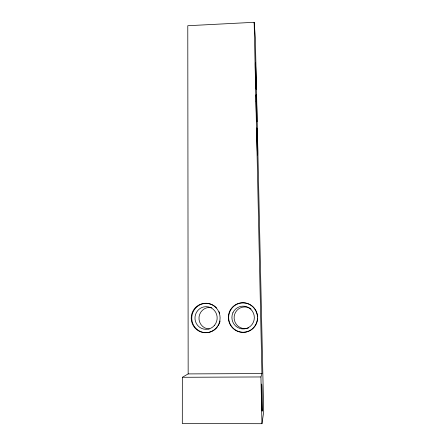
<?xml version="1.0" encoding="UTF-8"?>
<svg xmlns="http://www.w3.org/2000/svg" width="446" height="446" viewBox="0 0 446 446"><rect width="100%" height="100%" fill="white"/><g stroke="black" fill="none" stroke-linecap="round" stroke-linejoin="round"><path stroke-width="0.67" d="M182.336 377.288L182.308 423.544L261.953 423.7L263.692 411.97L255.318 37.431L254.164 22.3L187.783 25.723L188.162 373.91L182.336 377.288L260.932 376.954L261.93 373.558L254.164 22.3M188.162 373.91L261.93 373.558M260.932 376.954L261.953 423.7M248.567 327.938A10.843 10.659 80 0 1 234.211 316.275A10.843 10.659 80 0 1 251.065 309.056M209.341 328.997A10.793 10.565 -83.9 0 1 199.039 317.028A10.793 10.565 -83.9 0 1 211.75 307.651M217.509 326.812A14.657 14.339 -82.7 0 1 196.775 329.226A14.657 14.339 -82.7 0 1 195.716 307.957A14.657 14.339 -82.7 0 1 216.566 307.974M219.025 311.648A14.657 14.339 -82.7 0 1 219.716 313.421M220.101 321.008A14.657 14.339 -82.7 0 1 219.114 324.052M218.841 324.627A14.657 14.339 -82.7 0 1 218.222 325.742M257.615 317.97A14.729 14.478 80.9 0 1 235.979 330.335A14.729 14.478 80.9 0 1 235.443 305.053A14.729 14.478 80.9 0 1 257.587 316.693M255.274 67.915A13.514 0.307 88.2 0 0 256.16 89.334A13.514 0.307 88.2 0 0 255.876 70.474A13.514 0.307 88.2 0 0 255.274 67.915M256.004 101.13A13.525 0.312 88.3 0 0 256.89 121.83A13.525 0.312 88.3 0 0 256.573 102.011A13.525 0.312 88.3 0 0 256.004 101.13M256.729 133.399A13.564 0.323 88.3 0 0 257.587 154.885A13.564 0.323 88.3 0 0 257.359 135.93A13.564 0.323 88.3 0 0 256.729 133.399M261.507 390.15A13.542 0.34 88.9 0 0 262.17 411.245A13.542 0.34 88.9 0 0 262.131 391.833A13.542 0.34 88.9 0 0 261.507 390.15M230.203 310.265A14.813 14.567 81 0 0 243.154 332.354A14.813 14.567 81 0 0 255.441 310.009A14.813 14.567 81 0 0 230.203 310.265M216.355 327.821A14.74 14.423 -82.6 0 0 208.689 303.57A14.74 14.423 -82.6 0 0 191.925 322.603A14.74 14.423 -82.6 0 0 216.355 327.821M232.901 312.797A11.401 11.211 80.9 0 0 244.23 328.892A11.401 11.211 80.9 0 0 252.23 310.946A11.401 11.211 80.9 0 0 232.901 312.797M214.297 325.563A11.345 11.1 -82.7 0 0 208.405 306.898A11.345 11.1 -82.7 0 0 195.499 321.533A11.345 11.1 -82.7 0 0 214.297 325.563"/></g></svg>
